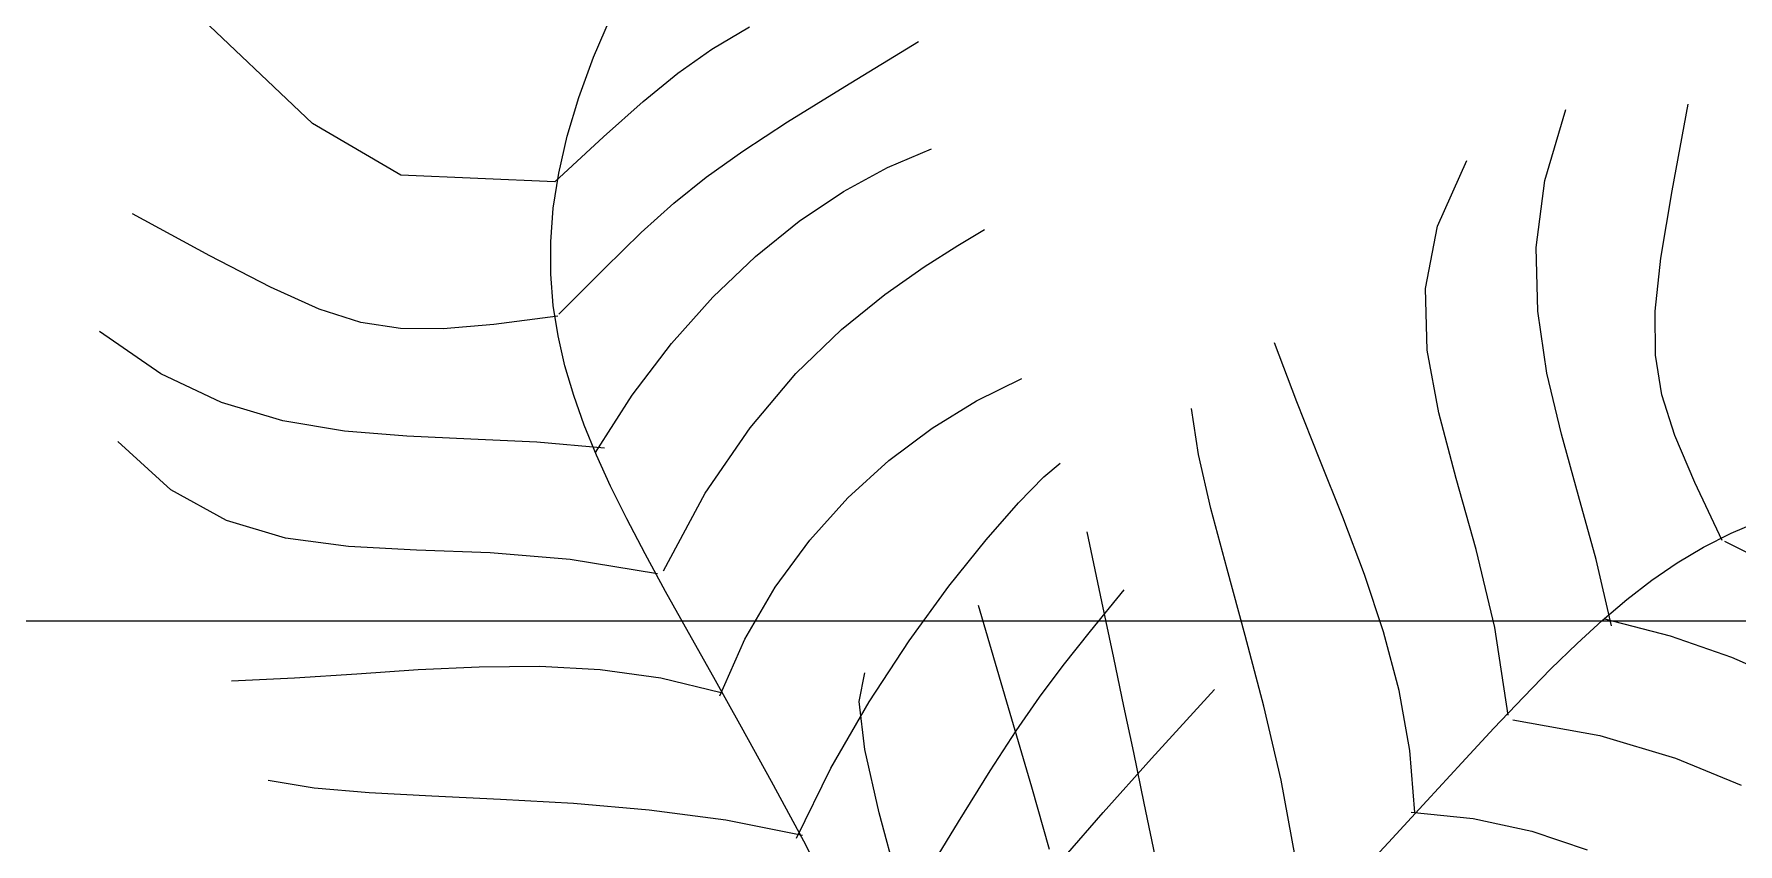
# Model space of a CAD drawing. Header units: millimetres. Extents: x -1030105 to 906887, y -616134 to 1220667.
# Drawn here: x -104676 to -103531, y 510745 to 511289 of the extents above; entities that cross this region are included whole.
import ezdxf
from ezdxf.enums import TextEntityAlignment as Align

# ---------------------------------------------------------------- set-up
doc = ezdxf.new("R2010")
doc.units = ezdxf.units.MM
doc.header["$MEASUREMENT"] = 0
for name, pattern in [('CENTER', [2, 1.25, -0.25, 0.25, -0.25]), ('DASH', [0.35, 0.25, -0.1]), ('DASHED', [0.75, 0.5, -0.25])]:
    doc.linetypes.add(name, pattern=pattern)
doc.layers.add('A-Furniture', color=143, linetype='Continuous')
doc.layers.add('A-Tree', color=98, linetype='Continuous')
doc.layers.add('A-Wall', color=6, linetype='Continuous', lineweight=9)
doc.styles.add('Arial_Bold', font='arialbd.ttf')

# ---------------------------------------------------------------- blocks, each defined once
blk = doc.blocks.new('FUR')
at = {"layer": 'A-Furniture', "color": 8, "linetype": 'DASH', "ltscale": 50}
blk.add_open_spline([(-52657.18174468336, -15419.7190256638), (-53684.68530343773, -15761.4550650951), (-55944.28394347202, -15850.41732849472), (-58636.63205547673, -13705.47419053549), (-59018.49773840173, -10052.23631551804), (-57876.11176995137, -7685.960731683532), (-56880.61459291968, -6548.248811861849), (-56782.67322703003, -6441.870720701991)], degree=3, knots=[18289.98314026606, 18289.98314026606, 18289.98314026606, 18289.98314026606, 21462.80248467822, 24520.47386172318, 27657.55730020549, 31678.73250156143, 32103.72514403899, 32103.72514403899, 32103.72514403899, 32103.72514403899], dxfattribs=at)
blk = doc.blocks.new('CAY8')
at = {"color": 0, "linetype": 'ByBlock'}
for p, q in [((-649.9873085311319, 243.1206098985076), (-640.9072135342049, 255.5897547883451)), ((-734.7572932622552, 243.92343591805), (-754.6460463720341, 251.0157850698324)), ((-651.6314718484628, 244.980082491662), (-653.3964375894411, 252.2977157580845)), ((-622.2445284930855, 240.3750713749123), (-614.2066827263461, 252.8524769373125)), ((-719.2684611278946, 238.7536513917166), (-734.7572932622552, 243.92343591805)), ((-650.174082566662, 242.5591052260661), (-664.9732861888606, 238.2746380538611)), ((-649.3599054235074, 237.9345169945755), (-651.6314718484628, 244.980082491662)), ((-706.9552691435147, 235.4073297743544), (-719.2684611278946, 238.7536513917166)), ((-664.9732861888606, 238.2746380538611), (-676.8267258317555, 235.3181252053564)), ((-646.6195737746366, 231.1005340371939), (-649.3599054235074, 237.9345169945755)), ((-629.5974376890063, 226.6641441320699), (-622.2445284930855, 240.3750713749123)), ((-600.5210393523212, 223.340313912473), (-591.638866205516, 237.8398094163804)), ((-696.5934364832192, 233.7853693486995), (-706.9552691435147, 235.4073297743544)), ((-686.958682321505, 233.7886683978813), (-696.5934364832192, 233.7853693486995)), ((-676.8267258317555, 235.3181252053564), (-686.958682321505, 233.7886683978813)), ((-643.4483123607333, 224.4176483883803), (-646.6195737746366, 231.1005340371939)), ((-636.1453496185622, 211.738625769709), (-629.5974376890063, 226.6641441320699)), ((-742.0264129657935, 214.1987977292101), (-758.0626598686704, 221.9199100718488)), ((-639.8697383352319, 217.8131738930188), (-643.4483123607333, 224.4176483883803)), ((-608.6943846779304, 206.2157035799846), (-600.5210393523212, 223.340313912473)), ((-635.8505956237477, 211.1656206901916), (-639.8697383352319, 217.8131738930188)), ((-726.537876718312, 209.6348786382241), (-742.0264129657935, 214.1987977292101)), ((-634.1865889745077, 213.1220748243959), (-650.4846090469418, 212.0292147379023)), ((-711.4020155178641, 207.5954680212835), (-726.537876718312, 209.6348786382241)), ((-681.4081758311713, 208.5594330982585), (-696.4237937582493, 207.4478811003883)), ((-666.1601261301021, 210.2974392367632), (-681.4081758311713, 208.5594330982585)), ((-650.4846090469418, 212.0292147379023), (-666.1601261301021, 210.2974392367632)), ((-631.3434098446796, 204.3412979936929), (-635.8505956237477, 211.1656206901916)), ((-696.4237937582493, 207.4478811003883), (-711.4020155178641, 207.5954680212835)), ((-626.3007066170812, 197.206515017906), (-631.3434098446796, 204.3412979936929)), ((-615.7078036289367, 186.2381243588698), (-608.6943846779304, 206.2157035799846)), ((-735.3136794162983, 187.1113439103301), (-749.7037460003758, 196.549434303417)), ((-620.6750115601371, 189.6275809766903), (-626.3007066170812, 197.206515017906)), ((-588.623439648507, 186.5390183789441), (-582.1895510869344, 198.9645086006076)), ((-614.4188502921152, 181.4708050836434), (-620.6750115601371, 189.6275809766903)), ((-720.9897541657247, 181.9071038034108), (-735.3136794162983, 187.1113439103301)), ((-657.4098127084417, 184.050747671341), (-674.9419995188346, 182.0085359165259)), ((-638.2073537852248, 185.4823350707247), (-657.4098127084417, 184.050747671341)), ((-616.9873400609267, 185.3344031857941), (-638.2073537852248, 185.4823350707247)), ((-593.8583407519891, 173.1221943841829), (-588.623439648507, 186.5390183789441)), ((-706.3846875583677, 179.967819054038), (-720.9897541657247, 181.9071038034108)), ((-691.1511969059047, 180.3245947347041), (-706.3846875583677, 179.967819054038)), ((-674.9419995188346, 182.0085359165259), (-691.1511969059047, 180.3245947347041)), ((-607.4847484325273, 172.6024965525594), (-614.4188502921152, 181.4708050836434)), ((-599.8252316000999, 162.8889645974941), (-607.4847484325273, 172.6024965525594)), ((-597.724263498827, 158.7472973663698), (-593.8583407519891, 173.1221943841829)), ((-626.9711727442609, 160.4790253472911), (-641.3927134726455, 159.0156099973119)), ((-612.3699067340913, 160.7623930509089), (-626.9711727442609, 160.4790253472911)), ((-597.5002730797987, 159.57592900286), (-612.3699067340913, 160.7623930509089)), ((-591.408847836834, 152.2033529562632), (-599.8252316000999, 162.8889645974941)), ((-655.7231712818448, 156.6619311047707), (-670.051188534524, 153.70777277458)), ((-641.3927134726455, 159.0156099973119), (-655.7231712818448, 156.6619311047707)), ((-670.051188534524, 153.70777277458), (-684.4654075923008, 150.4429191105392)), ((-582.2682348797953, 140.4461434610657), (-591.408847836834, 152.2033529562632)), ((-699.0544708185607, 147.1571542180191), (-713.9070205748558, 144.1402622006881)), ((-684.4654075923008, 150.4429191105392), (-699.0544708185607, 147.1571542180191)), ((-628.3902938786687, 127.869654336735), (-645.808240497483, 126.1429277969019)), ((-610.2219580934379, 129.1304904034132), (-628.3902938786687, 127.869654336735)), ((-591.6277328439446, 129.5552473305233), (-610.2219580934379, 129.1304904034132)), ((-677.0949674195199, 122.7725579648632), (-690.3147483166667, 121.8692920056146)), ((-662.1512982451077, 124.320499450916), (-677.0949674195199, 122.7725579648632)), ((-645.808240497483, 126.1429277969019), (-662.1512982451077, 124.320499450916)), ((-690.3147483166667, 121.8692920056146), (-701.4861412332157, 121.9808902393215)), ((-620.2499079079407, 99.32378246149347), (-634.1696978778327, 116.8211682511992)), ((-652.6488621644658, 89.66602417759168), (-661.1843487224232, 99.18840743609508)), ((-609.3224228992531, 85.78770611924301), (-620.2499079079407, 99.32378246149347)), ((-645.4978855261343, 94.17334903731717), (-659.2213672269627, 93.4973919290369)), ((-633.6765027654164, 94.75144168806764), (-645.4978855261343, 94.17334903731717)), ((-622.3029106705999, 95.30160976731895), (-633.6765027654164, 94.75144168806764)), ((-609.9228009681956, 95.89379316142913), (-622.3029106705999, 95.30160976731895)), ((-595.0818653860897, 96.59793175597042), (-609.9228009681956, 95.89379316142913)), ((-659.2213672269627, 93.4973919290369), (-676.3012561401465, 92.6536304768033)), ((-690.9020700878882, 84.46379277241977), (-693.5167460082139, 88.81771238494002)), ((-645.5557243021813, 81.9357558129941), (-652.6488621644658, 89.66602417759168)), ((-600.447227595947, 75.22217484450994), (-609.3224228992531, 85.78770611924301)), ((-711.4064247357146, 71.42709720174207), (-714.9824358965543, 82.97636943146972)), ((-685.712616707473, 77.46976924609226), (-690.9020700878882, 84.46379277241977)), ((-638.9538625548721, 75.11124385325274), (-645.5557243021813, 81.9357558129941)), ((-748.843305701097, 72.88726931265592), (-751.6515290111547, 79.75081799813961)), ((-678.2042828431931, 68.41080605024217), (-685.712616707473, 77.46976924609226)), ((-631.89220434446, 68.30612980827027), (-638.9538625548721, 75.11124385325274)), ((-790.7882298270179, 52.09784756825866), (-798.6282094300532, 71.29847580484966)), ((-770.0148150293662, 59.19625831229678), (-772.7601240345157, 70.24708984136123)), ((-745.0999060214072, 64.09360364902568), (-748.843305701097, 72.88726931265592)), ((-706.6215777455636, 59.85204538604921), (-711.4064247357146, 71.42709720174207)), ((-617.9745608006106, 69.85857729133022), (-637.607063776557, 67.39335986892002)), ((-602.5504191840573, 71.67527885992058), (-617.9745608006106, 69.85857729133022)), ((-668.6329654707497, 57.86206742987451), (-678.2042828431931, 68.41080605024217)), ((-637.607063776557, 67.39335986892002), (-662.9254848006949, 64.14277343844333)), ((-623.4196770905091, 60.63405518886611), (-631.89220434446, 68.30612980827027)), ((-740.0652307645705, 53.72843044749061), (-745.0999060214072, 64.09360364902568)), ((-765.9801839654447, 47.81548915559142), (-770.0148150293662, 59.19625831229678)), ((-700.6069977033239, 48.42316307128385), (-706.6215777455636, 59.85204538604921)), ((-657.2545615651889, 46.39871762953589), (-668.6329654707497, 57.86206742987451)), ((-612.5852082136971, 51.20866150500842), (-623.4196770905091, 60.63405518886611)), ((-733.3831807231381, 42.15035914855434), (-740.0652307645705, 53.72843044749061)), ((-784.5636315836946, 37.21140089910659), (-790.7882298270179, 52.09784756825866)), ((-598.4377251348978, 39.14359026712373), (-612.5852082136971, 51.20866150500842)), ((-760.6371340802125, 36.22481674204937), (-765.9801839654447, 47.81548915559142)), ((-693.3417873857597, 37.31239934617224), (-700.6069977033239, 48.42316307128385)), ((-644.3249681033249, 34.59592089311809), (-657.2545615651889, 46.39871762953589)), ((-724.6976566901194, 29.71799919357181), (-733.3831807231381, 42.15035914855434)), ((-779.3581933782098, 25.5206832299682), (-784.5636315836946, 37.21140089910659)), ((-684.8050495697007, 26.69170329767257), (-693.3417873857597, 37.31239934617224)), ((-753.9665686102799, 24.54427544247483), (-760.6371340802125, 36.22481674204937)), ((-644.7883681390576, 32.27483584430047), (-651.3587803144601, 34.70941238756677)), ((-630.1000820602039, 23.02884146569158), (-644.3249681033249, 34.59592089311809)), ((-617.6541627225943, 32.78568061359874), (-633.2195661793212, 31.7995709619081)), ((-599.0939460551726, 34.73522767526629), (-617.6541627225943, 32.78568061359874)), ((-804.583653789121, 22.05061758741249), (-808.4698979650111, 31.85255743862399)), ((-713.6525594576069, 16.78996002265376), (-724.6976566901194, 29.71799919357181)), ((-633.2195661793212, 31.7995709619081), (-644.7883681390576, 32.27483584430047)), ((-774.5756938894756, 15.90724199250144), (-779.3581933782098, 25.5206832299682)), ((-745.9493907938286, 12.893899627672), (-753.9665686102799, 24.54427544247483)), ((-674.9758870315181, 16.73302401405272), (-684.8050495697007, 26.69170329767257)), ((-800.2141224305651, 13.0984816893997), (-804.583653789121, 22.05061758741249)), ((-614.8358004115271, 12.27264359180299), (-630.1000820602039, 23.02884146569158)), ((-699.8917898184791, 3.724851076369305), (-713.6525594576069, 16.78996002265376)), ((-663.8334025479762, 7.608310583056664), (-674.9758870315181, 16.73302401405272)), ((-597.1410507976889, 19.4270705096078), (-613.8526564457989, 13.87648479149539)), ((-794.8558482428834, 3.847941025380351), (-800.2141224305651, 13.0984816893997)), ((-769.6199117958149, 7.252624618167829), (-774.5756938894756, 15.90724199250144)), ((-736.5665038671414, 1.393723669361862), (-745.9493907938286, 12.893899627672)), ((-613.8526564457989, 13.87648479149539), (-629.175091709998, 8.53370125308902)), ((-615.1889541339242, 13.8059040741955), (-621.7094779063464, -3.733182263777053)), ((-629.175091709998, 8.53370125308902), (-643.1814671563243, 3.473639277553957)), ((-763.8946257762709, -1.561621460130482), (-769.6199117958149, 7.252624618167829)), ((-651.3566988959046, -0.510487907768038), (-663.8334025479762, 7.608310583056664)), ((-788.003375582628, -6.849213124309244), (-794.8558482428834, 3.847941025380351)), ((-725.7988110684655, -9.836218061258478), (-736.5665038671414, 1.393723669361862)), ((-683.059248564894, -9.11871820431952), (-699.8917898184791, 3.724851076369305)), ((-643.1814671563243, 3.473639277553957), (-655.9448933523872, -1.228781751551651)), ((-807.1538364776989, -6.216730859703603), (-816.3712961076653, -0.4006809616821556)), ((-756.8036145092319, -11.65394881139036), (-763.8946257762709, -1.561621460130482)), ((-655.9448933523872, -1.228781751551651), (-667.5499320843937, -5.511768697271691)), ((-652.075557567854, -0.04139910218327714), (-657.7989214307654, -13.81662353017418)), ((-621.7094779063464, -3.733182263777053), (-627.0514416622736, -21.54859846125873)), ((-798.1786674285449, -11.24755993574763), (-807.1538364776989, -6.216730859703603)), ((-779.1512488034696, -20.14118947887437), (-788.003375582628, -6.849213124309244)), ((-667.5499320843937, -5.511768697271691), (-678.1269500166727, -9.366033408206931)), ((-789.4903281532661, -15.46615231733267), (-798.1786674285449, -11.24755993574763)), ((-747.7506566736101, -24.14281000310257), (-756.8036145092319, -11.65394881139036)), ((-713.6272156343457, -20.6758911942361), (-725.7988110684655, -9.836218061258478)), ((-682.5951571567839, -10.61489486661412), (-689.2931936014411, -30.75061372858727)), ((-678.1269500166727, -9.366033408206931), (-687.8177650332636, -12.79541397870889)), ((-781.1182958006666, -18.85910721326763), (-789.4903281532661, -15.46615231733267)), ((-696.7641950174202, -15.80374850345652), (-705.1080578537712, -18.39487507680133)), ((-687.8177650332636, -12.79541397870889), (-696.7641950174202, -15.80374850345652)), ((-657.7989214307654, -13.81662353017418), (-662.0414620663487, -27.79081815151403)), ((-779.1512488034696, -20.14118947887437), (-786.5964159640262, -56.32045969947467)), ((-773.031799341732, -21.4674841661672), (-781.1182958006666, -18.85910721326763)), ((-714.3376635456716, -18.38548985078342), (-718.3346570162084, -34.22354038271988)), ((-705.1080578537712, -18.39487507680133), (-712.9911714258978, -20.57263179394613)), ((-765.1850057048923, -23.34595779993651), (-773.031799341732, -21.4674841661672)), ((-757.5320818175951, -24.54920273893913), (-765.1850057048923, -23.34595779993651)), ((-747.2743503474758, -24.4939571526902), (-747.7727853465458, -39.89280936169052)), ((-727.9424223132428, -23.70338803723826), (-735.2781979271076, -24.65431163242283)), ((-720.5553536179705, -22.34085674917696), (-727.9424223132428, -23.70338803723826)), ((-712.9911714258978, -20.57263179394613), (-720.5553536179705, -22.34085674917696)), ((-627.0514416622736, -21.54859846125873), (-631.4666398222234, -39.21733237190165)), ((-750.0271946070261, -25.13189360806246), (-757.5320818175951, -24.54920273893913)), ((-742.624511000764, -25.14870503081875), (-750.0271946070261, -25.13189360806246)), ((-735.2781979271076, -24.65431163242283), (-742.624511000764, -25.14870503081875)), ((-662.0414620663487, -27.79081815151403), (-665.1061725318632, -41.9587386491894)), ((-689.2931936014411, -30.75061372858727), (-693.8655592177147, -49.45562225171852)), ((-718.3346570162084, -34.22354038271988), (-721.5316418156126, -49.66699111091111)), ((-747.7727853465458, -39.89280936169052), (-748.6238888281787, -52.07971308918604)), ((-631.4666398222234, -39.21733237190165), (-635.206866807106, -56.31637184942338)), ((-665.1061725318632, -41.9587386491894), (-667.2960458842408, -56.31514070743106)), ((-748.6238888281787, -52.07971308918604), (-750.3002357065325, -62.18840447709044)), ((-721.5316418156126, -49.66699111091111), (-724.5906062409395, -64.70582157331773)), ((-693.8655592177147, -49.45562225171852), (-697.341044093786, -66.76080090091818)), ((-786.5964159640262, -56.32045969947467), (-802.1017933342937, -75.2180552066693)), ((-667.2960458842408, -56.31514070743106), (-668.9140751805444, -70.85478000889816)), ((-635.206866807106, -56.31637184942338), (-638.5239170374389, -72.42270474695215)), ((-750.3002357065325, -62.18840447709044), (-753.2744008971404, -71.3526196677758)), ((-724.5906062409395, -64.70582157331773), (-728.1735385908814, -79.33001130659068)), ((-697.341044093786, -66.76080090091818), (-700.7484383175088, -82.69703014253719)), ((-753.2744008971404, -71.3526196677758), (-758.0189593136365, -80.70609480439998)), ((-668.9140751805444, -70.85478000889816), (-670.2632534784916, -85.57241223742858)), ((-638.5239170374389, -72.42270474695215), (-641.6695849332154, -87.11331891781265)), ((-802.1017933342937, -75.2180552066693), (-834.1787815050684, -99.8185255927583)), ((-758.0189593136365, -80.70609480439998), (-765.0064858716851, -91.38256602894216)), ((-728.1735385908814, -79.33001130659068), (-732.9424271626904, -93.52953984692249)), ((-700.7484383175088, -82.69703014253719), (-705.1165319766715, -97.29519044194421)), ((-670.2632534784916, -85.57241223742858), (-671.6465738353418, -100.4627930768602)), ((-641.6695849332154, -87.11331891781265), (-644.8956649159354, -99.96520221611536)), ((-765.0064858716851, -91.38256602894216), (-774.7095554860989, -104.5157694841673)), ((-732.9424271626904, -93.52953984692249), (-739.5592602548622, -107.2943867318809)), ((-705.1165319766715, -97.29519044194421), (-711.4741151599792, -110.5861622654902)), ((-671.6465738353418, -100.4627930768602), (-673.3670293078303, -115.5206782097866)), ((-644.8956649159354, -99.96520221611536), (-648.4539514051339, -110.5553424945301)), ((-774.7095554860989, -104.5157694841673), (-787.6007430704467, -121.239441312382)), ((-739.5592602548622, -107.2943867318809), (-748.6860261646489, -120.6145314984442)), ((-711.4741151599792, -110.5861622654902), (-720.8499779548274, -122.6008260784783)), ((-748.6860261646489, -120.6145314984442), (-760.9847131899569, -133.4799536830014)), ((-720.8499779548274, -122.6008260784783), (-734.2729104493974, -133.3700623465393))]:
    blk.add_line(p, q, dxfattribs=at)
blk = doc.blocks.new('CÂY')
at = {"layer": 'A-Tree', "color": 8, "ltscale": 10, "xscale": 2.803183510899544, "yscale": 2.803183510899544, "zscale": 2.803183510899544, "rotation": 279.0824280019125}
blk.add_blockref('CAY8', (-14732.21739931472, -69.75649958464783), dxfattribs=at)
blk = doc.blocks.new('BỐ TRÍ LAY OUT')
at = {"layer": 'A-Furniture', "color": 3}
for name, p in [('CÂY', (4286.75486311756, 4469.288343299762)), ('FUR', (48783.7433631176, 18654.71482977469))]:
    blk.add_blockref(name, p, dxfattribs=at)
blk = doc.blocks.new('*U1486')
at = {"color": 8, "linetype": 'CENTER', "ltscale": 500}
blk.add_line((-6392.643045294039, 7811.817619178139), (-6055.4829418041, 7811.817619178139), dxfattribs=at)
at = {"style": 'Arial_Bold'}
blk.add_attdef('TRUC', text='', height=2.5, dxfattribs=at).set_placement((-6401.947800032925, 7811.817619178007), align=Align.MIDDLE_CENTER)
blk = doc.blocks.new('TRỤC')
at = {"color": 0, "xscale": 199.9999999999901, "yscale": 199.9999999999901, "zscale": 199.9999999999901}
blk.add_blockref('*U1486', (1270336.330398384, -1556063.523835555), dxfattribs=at)
blk = doc.blocks.new('TƯỜNG KIẾN TRÚC')
at = {"color": 0, "const_width": 50}
blk.add_lwpolyline([(-57246.21905261721, -42602.37068987137), (-59409.74643573305, -42969.45567016874, 0.3659412979444954), (-61135.38700251374, -45121.87329179677, 0.0450071005246337), (-60690.77560484735, -49470.92558191495, 0.1620892894414481), (-56830.91708503431, -56364.14356976992, 0.1933850795687879), (-54279.94149597501, -57092.5587343435, 0.2015619879370782), (-51129.45223710453, -55388.36867325811, 392.1318763364482)], format="xyb", dxfattribs=at)
blk = doc.blocks.new('KIẾN TRÚC')
h = blk.add_hatch(color=9)
h.dxf.hatch_style = 1
edge = h.paths.add_edge_path(flags=16)
edge.add_line((62281.95049999998, 27412.02927138517), (55232.82389649404, 27412.02927138505))
edge.add_arc((32545.50878812408, 30716.66293956665), 22926.72829924391, 284.53695158247865, 351.7125813344091, ccw=False)
edge.add_line((38300.21700792988, 8523.911784915952), (13217.51784992669, 8523.911784910597))
edge.add_arc((23753.10182550838, 24110.84943410289), 18813.58963585476, 227.7677182561868, 235.9442986410003, ccw=False)
edge.add_arc((7788.819823088517, 12733.3910908635), 4187.039666959467, 236.0590124962323, 322.4360737019827, ccw=False)
edge.add_arc((13873.5970987339, 18503.25729619298), 12505.26566685072, 190.8327360748526, 227.6605687844487, ccw=False)
edge.add_arc((25477.52443721271, 20792.18331255531), 24332.69085544715, 180.6832153365221, 190.991126688788, ccw=False)
edge.add_arc((3282.93561756362, 20557.21277457592), 2137.084471138149, 101.08076224722828, 181.479400931386, ccw=False)
edge.add_line((2872.204064266523, 22654.45611475036), (4986.06665855035, 23013.11448664329))
edge.add_arc((28039.69241930227, 24288.4119512235), 23088.87273861522, 153.2014320220877, 183.1663029992741, ccw=False)
edge.add_arc((10232.26976538847, 40544.64471371844), 6483.106001901682, 182.8401094538115, 244.3962742115525, ccw=False)
edge.add_arc((-6425.00274742386, 39970.86676714511), 10185.26120742048, 1.420812516492314, 26.70695635716553)
edge.add_arc((10590.58143904217, 49414.25633883046), 9292.69259551461, 144.7133172211654, 211.5754885360199, ccw=False)
edge.add_arc((-12326.15115191392, 64090.21360378864), 17935.64217367859, 328.7375359512051, 356.1899532233969)
edge.add_arc((16735.32676788772, 62308.59922571364), 11181.04393981935, 84.1243873636841, 176.9761863570094, ccw=False)
edge.add_arc((20708.98128665387, 99752.52490135818), 26473.21942281876, 263.8653720447036, 288.4869561324928)
edge.add_arc((35667.35201082098, 54479.70646712999), 21207.13938727637, 73.35106851793267, 108.03023985438841, ccw=False)
edge.add_arc((44765.46109434243, 84516.17499720305), 10177.42256554817, 252.7258710955127, 285.7130125077479)
edge.add_arc((49658.99676799333, 68415.98596348311), 6655.601145545619, 49.49953772748103, 108.7311152981473, ccw=False)
edge.add_arc((48035.04809900769, 66009.84854850778), 9545.540963997893, -2.328829575281418, 51.46764420018991, ccw=False)
edge.add_line((57572.70516659174, 65621.96975748474), (49483.50000000001, 65623.9117849106))
edge.add_line((49483.50000000001, 65623.9117849106), (62281.95049999965, 65623.9117849191))
edge.add_line((62281.95049999965, 65623.9117849191), (62281.95049999998, 27412.02927138517))
h.paths.add_polyline_path([(0, 77895.5), (64428.50000000001, 77895.5), (64428.50000000001, -0.577250000089407), (-1.792749999687658, 0.577250000089407)])
at = {"color": 3}
blk.add_blockref('TRỤC', (5188.757962470409, 8718.304113260703), dxfattribs=at)
at = {"layer": 'A-Wall'}
blk.add_blockref('TƯỜNG KIẾN TRÚC', (62285.79396247002, 65615.61311326921), dxfattribs=at)

msp = doc.modelspace()

# ---------------------------------------------------------------- linework, layer by layer
at = {"color": 1, "linetype": 'DASHED', "ltscale": 1000, "const_width": 50}
msp.add_lwpolyline([(-95670.36382637039, 506057.7127576224, -0.1976179126471055), (-98776.4909959755, 504407.8530505756, -0.1933850795687879), (-101327.4665850348, 505136.2682151492, -0.1620892894414481), (-105187.3251048478, 512029.4862030041, -0.0450071005246337), (-105631.9365025142, 516378.5384931223, -0.3659412979444954), (-103906.2959357335, 518530.9561147504), (-101743.9030274843, 518897.8486090698, -0.1357393945070406), (-99338.88206733699, 530570.340333024, -0.2750178852905023), (-103021.3730096331, 536099.9135275302, 0.1107814983251507), (-104104.8374997806, 540424.9028483479, -0.3003100923854334), (-103773.2822078853, 550658.8466900261, 0.1203599662960986), (-101208.6497629923, 558774.9105705839, -0.4288681078624456), (-88898.57935298752, 569307.4033231586, 0.107847157214301), (-77675.15854412533, 570521.9329957211, -0.1524819869208155), (-65035.16077594279, 570674.3053047663, 0.1449358142641596), (-59256.79872041271, 570595.5800135372, -0.2643588036035894), (-52796.99522499467, 569353.4099046133, -0.2237263001650759), (-49205.79483340826, 561498.4697574847), (-44496.54950000049, 561500.4117849191), (-44496.54950000002, 523288.5292713851), (-51545.67610350606, 523288.5292713851, -0.3011393681377011), (-68478.28299209109, 504400.4117849106), (-93560.98215007345, 504400.4117849106, -0.03627546227429911), (-95670.36382637039, 506057.7127576224)], format="xyb", dxfattribs=at)

# ---------------------------------------------------------------- block references
at = {"color": 3}
for name, p in [('KIẾN TRÚC', (-106778.5, 495876.5)), ('BỐ TRÍ LAY OUT', (-93480.29286311776, 504642.1131132607))]:
    msp.add_blockref(name, p, dxfattribs=at)

doc.saveas('drawing.dxf')
